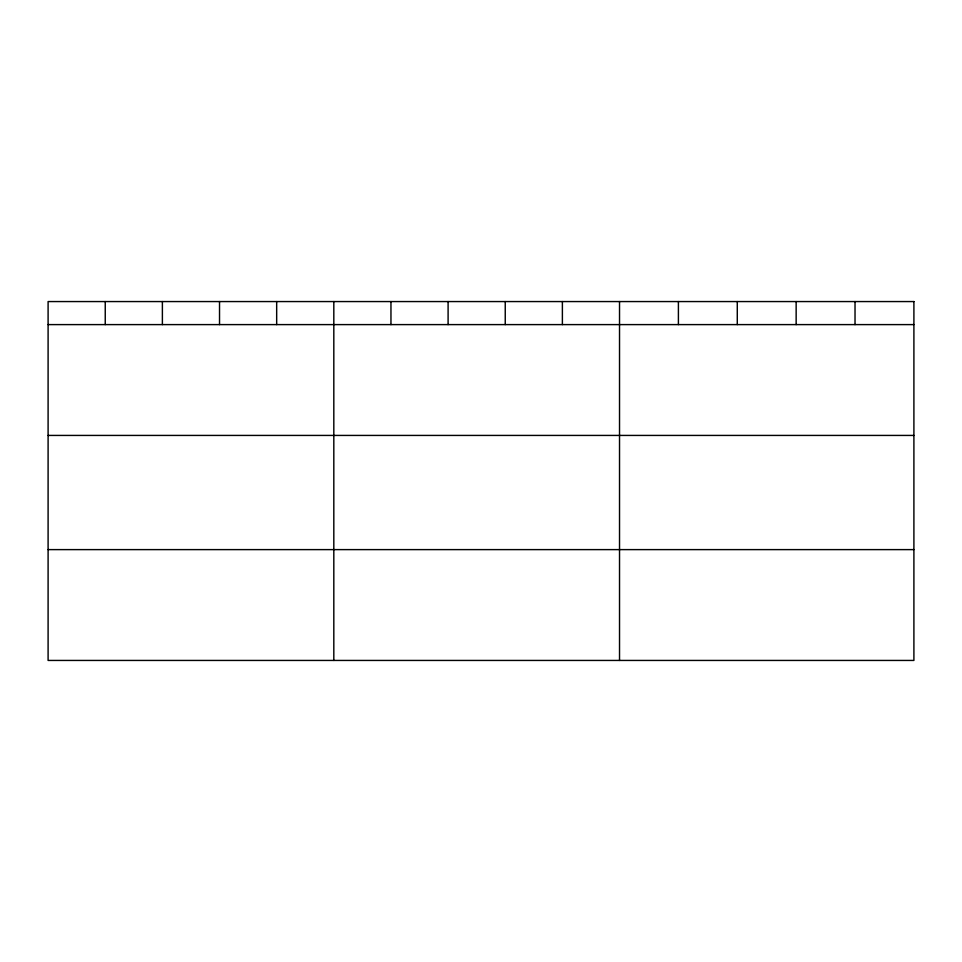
<?xml version="1.0" encoding="UTF-8"?>
<svg xmlns="http://www.w3.org/2000/svg" width="962" height="962" viewBox="0 0 962 962"><rect width="100%" height="100%" fill="white"/><g stroke="black" fill="none" stroke-linecap="round" stroke-linejoin="round"><path stroke-width="1.44" d="M48.1 324.603L913.9 324.603M48.1 435.425L913.9 435.425M48.1 549.615L913.9 549.615M855.026 301.563L855.026 324.603M796.151 301.563L796.151 324.603M737.277 301.563L737.277 324.603M678.402 301.563L678.402 324.603M619.528 301.563L619.528 660.437M562.385 301.563L562.385 324.603M505.242 301.563L505.242 324.603M448.1 301.563L448.1 324.603M390.957 301.563L390.957 324.603M333.814 301.563L333.814 660.437M276.671 301.563L276.671 324.603M219.528 301.563L219.528 324.603M162.386 301.563L162.386 324.603M105.243 301.563L105.243 324.603M913.9 301.563L48.1 301.563L48.1 660.437L913.9 660.437L913.9 301.563"/></g></svg>
